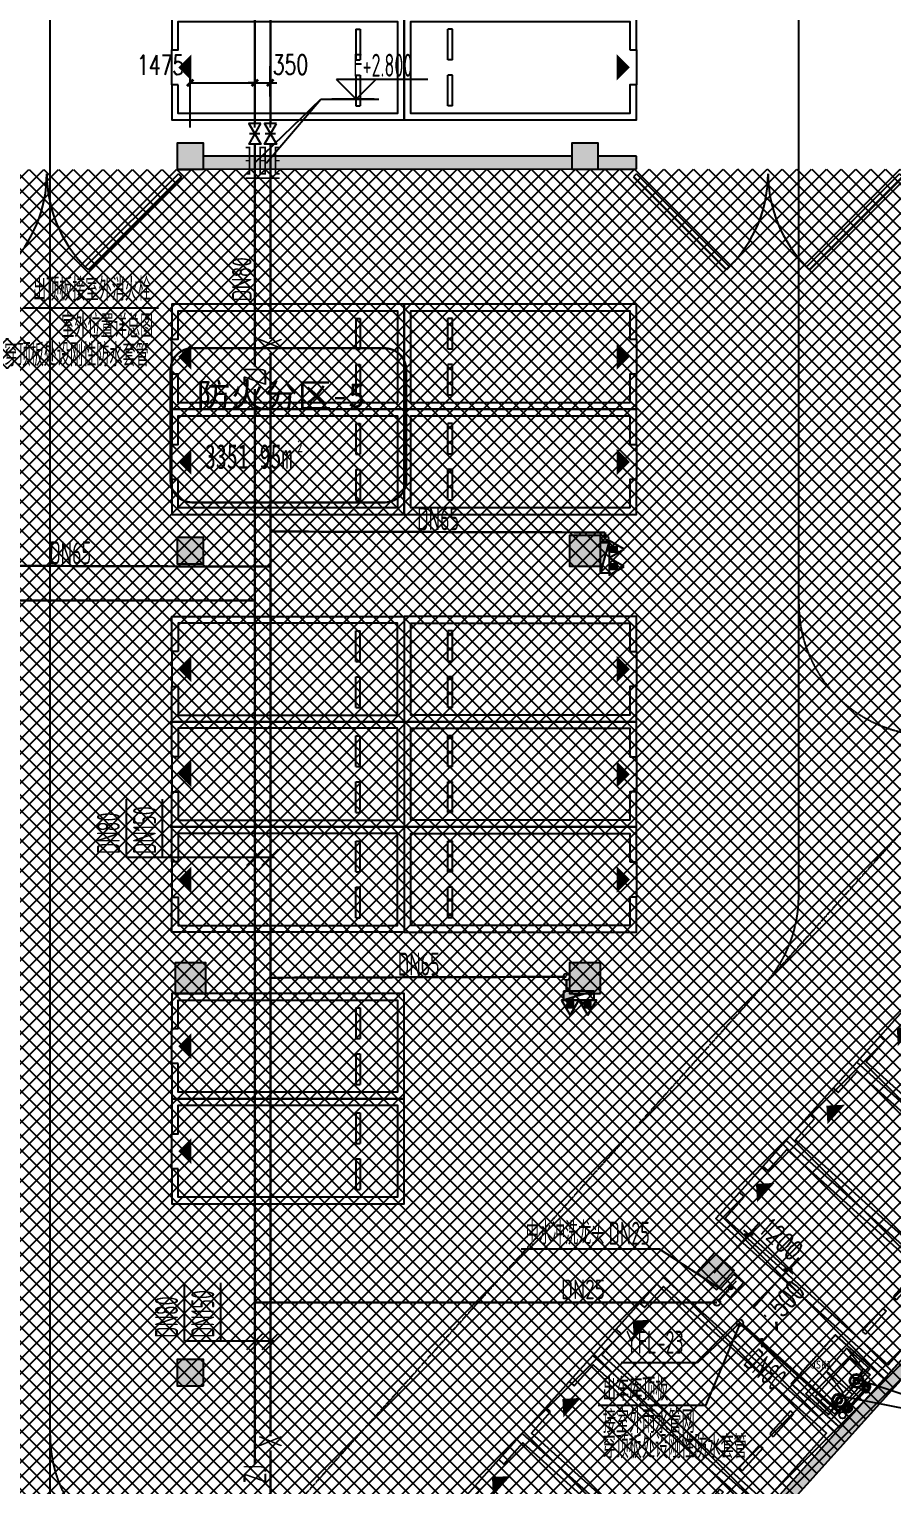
# Model space of a CAD drawing. Extents: x -2120532 to 1934524, y -1331911 to 424203.
# Drawn here: x 13563 to 33241, y -321820 to -288612 of the extents above; entities that cross this region are included whole.
import ezdxf

# ---------------------------------------------------------------- set-up
doc = ezdxf.new("R2010")
doc.units = 0
doc.header["$LTSCALE"] = 10
for name, pattern in [('( Hidden )', [0.375, 0.25, -0.125]), ('__DASH', [0.35, 0.25, -0.1]), ('DASH', [0.35, 0.25, -0.1]), ('排水', [1.1, 1, -0.1])]:
    doc.linetypes.add(name, pattern=pattern)
for name, color, linetype in [('0-绿', 3, 'Continuous'), ('0-蓝', 5, 'Continuous'), ('00-停车位', 67, 'Continuous'), ('A-COLUMN', 8, 'Continuous'), ('A-WALL', 2, 'Continuous'), ('AXIS', 3, 'Continuous'), ('GPS文字_污水', 7, 'Continuous'), ('PUB_HATCH', 8, 'Continuous'), ('W-DIM_压力废', 3, 'Continuous'), ('W-DIM_消防', 3, 'Continuous'), ('W-DIM_给水', 3, 'Continuous'), ('W-EQUIP_消火栓', 7, 'Continuous'), ('W-EQUIP_灭火器', 7, 'Continuous'), ('W-PIPE-中水', 122, 'Continuous'), ('W-PIPE-压力废', 31, 'Continuous'), ('W-PIPE-消防', 1, 'Continuous'), ('W-TEXT_中水', 7, 'Continuous'), ('W-TEXT_消防', 7, 'Continuous'), ('W-TWT_DIM', 3, 'Continuous'), ('W-TWT_LEAD', 3, 'Continuous'), ('W-TWT_TEXT', 7, 'Continuous'), ('W-VALVE_中水', 7, 'Continuous'), ('W-VALVE_压力废', 7, 'Continuous'), ('W-VALVE_废水', 7, 'Continuous'), ('W-VPIPE-中水', 122, 'Continuous'), ('W-VPIPE-压力废', 31, 'Continuous'), ('W-VPIPE-消防', 1, 'Continuous'), ('WINDOW_RF', 8, 'Continuous'), ('画水辅助', 6, 'Continuous'), ('车行线', 4, 'Continuous'), ('集水坑', 4, 'Continuous')]:
    doc.layers.add(name, color=color, linetype=linetype)
doc.layers.add('GPS-污水', color=2, linetype='排水', lineweight=40)
doc.styles.add('8B2_02', font='tssdeng.shx', dxfattribs={"width": 0.6, "bigfont": 'TSSDCHN.shx'})
doc.styles.add('_TCH_DIM_T3', font='SIMPLEX', dxfattribs={"width": 0.705882, "bigfont": 'GBCBIG'})
doc.styles.add('_TWT_PIPEDN', font='TSSDENG', dxfattribs={"width": 0.8, "height": 3.5, "bigfont": 'TSSDCHN'})
doc.styles.add('STANDARD_T3', font='TSSDENG.shx', dxfattribs={"width": 0.56, "bigfont": 'TSSDCHN.shx'})
doc.styles.add('黑体', font='simhei.ttf', dxfattribs={"width": 0.65})
doc.dimstyles.new('_TCH_ARCH&&150', dxfattribs={"dimtxt": 525, "dimasz": 150, "dimexe": 375, "dimexo": 450, "dimgap": 150, "dimtad": 1, "dimdec": 0, "dimzin": 0, "dimdsep": 46, "dimtxsty": 'STANDARD_T3', "dimblk": 'ARCHTICK', "dimcen": 0.09, "dimclrt": 7, "dimazin": 2, "dimtfac": 1, "dimtdec": 0, "dimtix": 1, "dimtmove": 2, "dimatfit": 3, "dimfxl": 0, "dimtolj": 1, "dimtzin": 0, "dimarcsym": 0})
doc.dimstyles.new('_TWT_ARCH&&150', dxfattribs={"dimtxt": 446.25, "dimasz": 150, "dimexe": 375, "dimexo": 450, "dimgap": 189.375, "dimtad": 1, "dimdec": 0, "dimzin": 0, "dimdsep": 46, "dimtxsty": '_TCH_DIM_T3', "dimblk": 'ARCHTICK', "dimcen": 0.09, "dimclrt": 7, "dimazin": 2, "dimtfac": 1, "dimtdec": 0, "dimtix": 1, "dimtmove": 2, "dimatfit": 3, "dimfxl": 0, "dimtolj": 1, "dimtzin": 0, "dimarcsym": 0})

# ---------------------------------------------------------------- blocks, each defined once
blk = doc.blocks.new('$ATTACHMENT$00000186')
for points, const_width in [([(0, 0), (-273, 0)], 30), ([(-273, 54), (-273, -66)], 15)]:
    blk.add_lwpolyline(points, dxfattribs=dict(const_width=const_width))
at = {"const_width": 62.5}
blk.add_lwpolyline([(-139, 2, -1), (-201, 2, -1)], format="xyb", close=True, dxfattribs=at)
blk = doc.blocks.new('A$C5BDE0F02')
blk.add_lwpolyline([(0, -100), (0, 100), (-300, 100), (-300, -100)], close=True)
at = {"xscale": 0.75, "yscale": -0.75, "zscale": 0.75}
blk.add_blockref('$ATTACHMENT$00000186', (-50, 0), dxfattribs=at)
blk = doc.blocks.new('集水坑1500x1500')
blk.add_line((750, -300), (750, -900))
at = {"linetype": '( Hidden )'}
blk.add_lwpolyline([(0, 0), (1500, 0), (1500, -1500), (0, -1500)], close=True, dxfattribs=at)
blk.add_lwpolyline([(150, -900), (150, -300), (1350, -300), (1350, -900)], close=True)
blk = doc.blocks.new('A$C2E841D35')
at = {"color": 7, "ltscale": 100}
for p, q in [((292, 381), (181, 381)), ((292, 219), (181, 219)), ((292, -219), (181, -219)), ((292, -381), (181, -381))]:
    blk.add_line(p, q, dxfattribs=at)
for centre, radius in [((150, 297), 86.2), ((150, 297), 86.2), ((150, 300), 62), ((430, 300), 159), ((430, 300), 159), ((430, 300), 140), ((430, 300), 140), ((430, 300), 73.2), ((430, 300), 73.2), ((430, 300), 56.6), ((430, 300), 56.6), ((150, -303), 86.2), ((150, -303), 86.2), ((150, -300), 62), ((430, -300), 159), ((430, -300), 159), ((430, -300), 140), ((430, -300), 140), ((430, -300), 73.2), ((430, -300), 73.2), ((430, -300), 56.6), ((430, -300), 56.6)]:
    blk.add_circle(centre, radius, dxfattribs=at)
blk = doc.blocks.new('y5')
at = {"layer": 'W-TWT_TEXT', "style": '8B2_02', "width": 0.6}
blk.add_text('F+2.800', height=525, dxfattribs=at).set_placement((7800, -264616, 3000))
blk = doc.blocks.new('l99')
at = {"layer": 'W-TWT_TEXT'}
for p, q in [((92541, -196910), (92091, -196460)), ((94175, -196460), (92091, -196460)), ((92541, -196910), (92991, -196460))]:
    blk.add_line(p, q, dxfattribs=at)
blk = doc.blocks.new('车位2400x5300')
at = {"layer": '00-停车位', "color": 251}
for p, q in [((-875, -1000), (-175, -1000)), ((-875, -1100), (-875, -1000)), ((-875, -1100), (-175, -1100)), ((-175, -1100), (-175, -1000)), ((175, -1000), (875, -1000)), ((175, -1100), (175, -1000)), ((175, -1100), (875, -1100)), ((875, -1100), (875, -1000)), ((400, -5300), (-400, -5300))]:
    blk.add_line(p, q, dxfattribs=at)
blk.add_lwpolyline([(400, -5150), (400, -5300), (1200, -5300), (1200, 0), (-1200, 0), (-1200, -5300), (-400, -5300), (-400, -5150), (-1050, -5150), (-1050, -150), (1050, -150), (1050, -5150), (400, -5150)], dxfattribs=at)
blk.add_lwpolyline([(0, -5150, 0, 600, 0), (0, -4850, 600, 600, 0)], format="xyseb", dxfattribs=at)
blk = doc.blocks.new('A$C10817FE3')
at = {"layer": '0-蓝', "color": 9, "linetype": 'DASH', "ltscale": 3, "const_width": 50}
blk.add_lwpolyline([(-95989, -136899), (-91611, -136899, 0.414214), (-91111, -136399), (-91111, -133880, 0.414214), (-91611, -133380), (-95989, -133380, 0.414214), (-96489, -133880), (-96489, -136399, 0.414214)], format="xyb", close=True, dxfattribs=at)
at = {"layer": '0-绿', "color": 0, "linetype": 'DASH', "style": '黑体'}
blk.add_text('防火分区-5', height=563.3, dxfattribs=at).set_placement((-95892, -134739))
at = {"layer": '0-绿', "color": 0, "linetype": 'DASH', "style": '黑体', "width": 0.65}
for s, height, p in [('2', 282, (-93598, -135756)), ('3351.95m', 563.3, (-95704, -136131))]:
    blk.add_text(s, height=height, dxfattribs=at).set_placement(p)
blk = doc.blocks.new('人防集水坑')
at = {"layer": 'GPS-污水', "color": 8, "linetype": '排水'}
for centre in [(307561, 701151), (307561, 700451)]:
    blk.add_circle(centre, 75, dxfattribs=at)
at = {"layer": '集水坑', "color": 8, "linetype": 'DASH', "ltscale": 0.5}
blk.add_lwpolyline([(306241, 700051), (306241, 701551), (307741, 701551), (307741, 700051)], close=True, dxfattribs=at)
at = {"layer": '集水坑', "color": 8, "linetype": 'Continuous', "ltscale": 0.5}
for points in [[(306641, 701501), (306641, 700801), (307341, 700801), (307341, 701501)], [(306641, 700801), (306641, 700101), (307341, 700101), (307341, 700801)]]:
    blk.add_lwpolyline(points, close=True, dxfattribs=at)
at = {"layer": '集水坑', "color": 8, "linetype": 'DASH', "ltscale": 0.5}
for points in [[(307341, 700801), (307237, 701397), (306641, 701501)], [(307347, 700101), (307243, 700697), (306647, 700801)]]:
    blk.add_lwpolyline(points, dxfattribs=at)
blk = doc.blocks.new('_ArchTick')
at = {"color": 0, "linetype": 'ByBlock', "const_width": 0.4}
blk.add_lwpolyline([(-0.5, -0.5), (0.5, 0.5)], dxfattribs=at)
blk = doc.blocks.new('*D126')
at = {"layer": 'AXIS', "color": 0, "lineweight": -2, "transparency": 16777216}
for p, q in [((91809, -278102), (95432, -281364)), ((5657, -380508), (95154, -281113)), ((2313, -377497), (5936, -380759))]:
    blk.add_line(p, q, dxfattribs=at)
at = {"layer": 'Defpoints', "color": 0, "transparency": 16777216}
for p in [(91475, -277801), (95154, -281113), (1979, -377196)]:
    blk.add_point(p, dxfattribs=at)
at = {"layer": 'AXIS', "color": 0, "lineweight": -2, "transparency": 16777216, "xscale": 150, "yscale": 150, "zscale": 150}
for p, rotation in [((95154, -281113), 47.99999999999579), ((5657, -380508), 227.9999999999958)]:
    blk.add_blockref('_ArchTick', p, dxfattribs=dict(at, rotation=rotation))
at = {"layer": 'AXIS', "color": 7, "transparency": 16777216, "insert": (50099, -330535), "char_height": 525, "attachment_point": 5, "rotation": 48, "style": 'STANDARD_T3'}
blk.add_mtext('\\A1;133750', dxfattribs=at)
blk = doc.blocks.new('_FZH')
blk.add_lwpolyline([(-0.5, -0.5), (0.5, -0.5), (0.5, 0.5), (-0.5, 0.5)], close=True)
at = {"layer": 'PUB_HATCH'}
blk.add_solid([(-0.5, -0.5), (0.5, -0.5), (-0.5, 0.5), (0.5, 0.5)], dxfattribs=at)
blk = doc.blocks.new('$DorLib2D$00000091')
for p, q in [((-0.5, 0.0417), (-0.1464, 0.3952)), ((-0.1464, 0.3952), (-0.1582, 0.407)), ((0.1464, 0.3952), (0.1582, 0.407)), ((0.5, 0.0417), (0.1464, 0.3952)), ((-0.5, 0.0417), (-0.5118, 0.0535)), ((0.5, 0.0417), (0.5118, 0.0535))]:
    blk.add_line(p, q)
at = {"const_width": 0.00833}
for points in [[(-0.5118, 0.0535), (-0.1582, 0.407)], [(0.5118, 0.0535), (0.1582, 0.407)]]:
    blk.add_lwpolyline(points, dxfattribs=at)
for centre, start, end in [((-0.5, 0.0417), 0, 45), ((0.5, 0.0417), 135, 180)]:
    blk.add_arc(centre, 0.5, start, end)
blk = doc.blocks.new('*D241')
at = {"layer": 'Defpoints', "color": 0, "transparency": 16777216}
for p in [(30869, -316909), (28885, -317320), (29776, -318123)]:
    blk.add_point(p, dxfattribs=at)
at = {"layer": 'W-TWT_DIM', "color": 0, "lineweight": -2, "transparency": 16777216}
for p, q in [((29186, -316986), (30229, -315827)), ((29978, -316106), (29866, -316006)), ((29978, -316106), (30869, -316909)), ((30077, -317789), (31120, -316630)), ((30869, -316909), (30981, -317009))]:
    blk.add_line(p, q, dxfattribs=at)
at = {"layer": 'W-TWT_DIM', "color": 0, "lineweight": -2, "transparency": 16777216, "xscale": 150, "yscale": 150, "zscale": 150}
for p, rotation in [((29978, -316106), 318.0000000000032), ((30869, -316909), 138.0000000000032)]:
    blk.add_blockref('_ArchTick', p, dxfattribs=dict(at, rotation=rotation))
at = {"layer": 'W-TWT_DIM', "color": 7, "transparency": 16777216, "insert": (30700, -316201), "char_height": 446.2, "attachment_point": 5, "rotation": 318, "style": '_TCH_DIM_T3'}
blk.add_mtext('\\A1;1200', dxfattribs=at)
blk = doc.blocks.new('*D313')
at = {"layer": 'Defpoints', "color": 0, "transparency": 16777216}
for p in [(18711, -289837), (17240, -291306), (18714, -291303)]:
    blk.add_point(p, dxfattribs=at)
at = {"layer": 'W-TWT_DIM', "color": 0, "lineweight": -2, "transparency": 16777216}
for p, q in [((17239, -290856), (17236, -289465)), ((18713, -290853), (18710, -289462)), ((17237, -289840), (18711, -289837))]:
    blk.add_line(p, q, dxfattribs=at)
at = {"layer": 'W-TWT_DIM', "color": 0, "lineweight": -2, "transparency": 16777216, "xscale": 150, "yscale": 150, "zscale": 150}
for p, rotation in [((17237, -289840), 180.1154886438111), ((18711, -289837), 0.115488643811086)]:
    blk.add_blockref('_ArchTick', p, dxfattribs=dict(at, rotation=rotation))
at = {"layer": 'W-TWT_DIM', "color": 7, "transparency": 16777216, "insert": (16563, -289429), "char_height": 446.2, "attachment_point": 5, "rotation": 0.1155, "style": '_TCH_DIM_T3'}
blk.add_mtext('\\A1;1475', dxfattribs=at)
blk = doc.blocks.new('*D314')
at = {"layer": 'Defpoints', "color": 0, "transparency": 16777216}
for p in [(19063, -289836), (18714, -291303), (19066, -291303)]:
    blk.add_point(p, dxfattribs=at)
at = {"layer": 'W-TWT_DIM', "color": 0, "lineweight": -2, "transparency": 16777216}
for p, q in [((18713, -290853), (18710, -289462)), ((19065, -290853), (19062, -289461)), ((18711, -289837), (18561, -289837)), ((18711, -289837), (19063, -289836)), ((19063, -289836), (19213, -289836))]:
    blk.add_line(p, q, dxfattribs=at)
at = {"layer": 'W-TWT_DIM', "color": 0, "lineweight": -2, "transparency": 16777216, "xscale": 150, "yscale": 150, "zscale": 150}
for p, rotation in [((18711, -289837), 0.1154886438072111), ((19063, -289836), 180.1154886438072)]:
    blk.add_blockref('_ArchTick', p, dxfattribs=dict(at, rotation=rotation))
at = {"layer": 'W-TWT_DIM', "color": 7, "transparency": 16777216, "insert": (19522, -289423), "char_height": 446.2, "attachment_point": 5, "rotation": 0.1155, "style": '_TCH_DIM_T3'}
blk.add_mtext('\\A1;350', dxfattribs=at)
blk = doc.blocks.new('*D329')
at = {"layer": 'Defpoints', "color": 0, "transparency": 16777216}
for p in [(30612, -318203), (30706, -318287), (30371, -318659)]:
    blk.add_point(p, dxfattribs=at)
at = {"layer": 'W-TWT_DIM', "color": 0, "lineweight": -2, "transparency": 16777216}
for p, q in [((30371, -317986), (30334, -317952)), ((30037, -318358), (29999, -318324)), ((30278, -318575), (30612, -318203))]:
    blk.add_line(p, q, dxfattribs=at)
at = {"layer": 'W-TWT_DIM', "color": 0, "lineweight": -2, "transparency": 16777216, "xscale": 150, "yscale": 150, "zscale": 150}
for p, rotation in [((30612, -318203), 47.99999999999625), ((30278, -318575), 227.9999999999962)]:
    blk.add_blockref('_ArchTick', p, dxfattribs=dict(at, rotation=rotation))
at = {"layer": 'W-TWT_DIM', "color": 7, "transparency": 16777216, "insert": (30847, -317572), "char_height": 446.2, "attachment_point": 5, "rotation": 48, "style": '_TCH_DIM_T3'}
blk.add_mtext('\\A1;500', dxfattribs=at)
blk = doc.blocks.new('$TwtSys$00000434')
for p, q in [((-0.5, 0.5), (-0.5, -0.5)), ((-0.5, -0.5), (0.5, 0.5)), ((0.5, 0.5), (-0.5, 0.5)), ((0.5, -0.5), (0.5, 0.5)), ((-0.5, -0.5), (0.5, -0.5))]:
    blk.add_line(p, q)
blk.add_solid([(0.5, -0.5), (0.5, 0.5), (-0.5, -0.5)])
blk = doc.blocks.new('$VALVE$00000549')
at = {"const_width": 30}
for points in [[(-290, -176), (-290, 176)], [(40, 101), (-210, 101), (-210, 176)], [(40, 101), (40, 176)], [(40, 101), (290, 101), (290, 176)], [(-210, -174), (-210, -99), (40, -99)], [(40, -174), (40, -99)], [(290, -174), (290, -99), (40, -99)]]:
    blk.add_lwpolyline(points, dxfattribs=at)
blk = doc.blocks.new('$TwtSys$00000546')
h = blk.add_hatch()
h.set_pattern_fill('ANSI31', color=256, scale=200, style=0)
h.set_pattern_definition([(45, (-38543.802, -6670.83), (-17.67767, 17.67767), [])])
h.paths.add_polyline_path([(-65, 174), (65, 174), (65, 44), (-65, 44)])
for points in [[(0, 344), (-198, 0), (198, 0)], [(-65, 174), (65, 174), (65, 44), (-65, 44)]]:
    blk.add_lwpolyline(points, close=True)
blk = doc.blocks.new('$VALVE$00000296')
for points in [[(-125, 72), (-125, -72), (125, 72), (125, -72), (-125, 72)], [(0, 60), (0, -64)]]:
    blk.add_lwpolyline(points)
for p in [(-125, 0), (125, 0)]:
    blk.add_point(p)
blk = doc.blocks.new('$VALVE_U$00000018')
at = {"const_width": 30, "elevation": 1500}
blk.add_lwpolyline([(111, 1), (-111, -1)], dxfattribs=at)
for p in [(-2, 225, -1500), (2, -225, -1500)]:
    blk.add_point(p)
at = {"xscale": 1.8, "yscale": 1.8, "zscale": 1.8, "rotation": 270.3835531612783}
blk.add_blockref('$VALVE$00000296', (0, 0), dxfattribs=at)
blk = doc.blocks.new('A$C1C3C0163')
h = blk.add_hatch()
h.set_pattern_fill('ANSI37', color=8, scale=150)
h.set_pattern_definition([(45, (-601697.23, -233886.27), (-168.3798, 168.3798), []), (135, (-601697.23, -233886.27), (-168.3798, -168.3798), [])])
h.paths.add_polyline_path([(-80300, 5300), (-80300, -9000), (-62000, -9000), (-62000, -64625), (-76750, -64625), (-76750, -62675), (-73875, -62675), (-73775, -57275), (-100380, -57275), (-100572, -124002), (-71150, -123999), (-71150, -126437), (-63509, -133383), (-65550, -135650), (-61611, -139196), (-83885, -163934), (-83885, -174096), (-119589, -213750), (-196450, -213750), (-196450, -207800), (-209700, -193450), (-209700, -169150), (-201700, -169149), (-201700, 5300), (-192675, 5300)])

msp = doc.modelspace()

# ---------------------------------------------------------------- hatches: boundary and pattern name
at = {"layer": 'PUB_HATCH'}
for points in [[(17541.4, -291511.1), (17541.4, -291810.4), (17241.4, -291810.4), (17241.4, -291811.2), (25941.4, -291810.4), (25941.4, -291510.4)], [(26541.4, -291510.4), (26541.4, -291810.4), (27416.4, -291810.3), (27416.4, -291510.3)], [(17241.4, -291810.4), (16966.4, -291810.4), (16966.4, -291811.2), (17241.4, -291811.2)], [(22056.5, -331628.8), (22356.5, -331744), (40882.8, -311168.5), (40659.8, -310967.7)]]:
    msp.add_hatch(color=8, dxfattribs=at).paths.add_polyline_path(points)

# ---------------------------------------------------------------- linework, layer by layer
at = {"layer": 'A-WALL', "color": 8}
for p, q in [((25941.4, -291510.4), (17541.4, -291511.1)), ((27416.4, -291510.3), (26541.4, -291510.4)), ((27416.4, -291810.3), (27416.4, -291510.3)), ((16966.4, -291810.4), (16966.4, -291811.2)), ((16966.4, -291811.2), (17241.4, -291811.2)), ((25941.4, -291810.4), (17241.4, -291811.2)), ((26541.4, -291810.4), (27416.4, -291810.3)), ((22056.5, -331628.8), (40659.8, -310967.7)), ((22356.5, -331744), (40882.8, -311168.5))]:
    msp.add_line(p, q, dxfattribs=at)
at = {"layer": 'GPS文字_污水'}
for p in [(18713.3, -291662), (18972.9, -291673.7)]:
    msp.add_line(p, (20213.7, -290213.4, 3000), dxfattribs=at)
at = {"layer": 'W-DIM_压力废', "linetype": 'ByBlock'}
for p, q in [((29776, -318123, 3000), (28809.7, -319038.1, 3000)), ((28809.7, -319038.1, 3000), (27065.4, -319038.1, 3000))]:
    msp.add_line(p, q, dxfattribs=at)
at = {"layer": 'W-DIM_消防'}
for p, q in [((13444.4, -294968.1), (16514, -294968.1)), ((15783.9, -307505.4), (15783.9, -306176.8)), ((16608.9, -307505.4), (16608.9, -306176.8)), ((18527.7, -307691), (18898.9, -307319.8)), ((18880.5, -307691), (19251.7, -307319.8)), ((16608.9, -307505.4), (15783.9, -307505.4)), ((19141.1, -307505.4), (16608.9, -307505.4)), ((17110.3, -318542.2), (17110.3, -317213.7)), ((17935.3, -318542.2), (17935.3, -317213.7)), ((18527.7, -318727.8), (18898.9, -318356.6)), ((18880.5, -318727.8), (19251.7, -318356.6)), ((17935.3, -318542.2), (17110.3, -318542.2)), ((19141.1, -318542.2), (17935.3, -318542.2))]:
    msp.add_line(p, q, dxfattribs=at)
at = {"layer": 'W-DIM_给水'}
for p, q in [((29781.8, -318128.3), (28991.7, -320009.2)), ((28991.7, -320009.2), (26542.4, -320009.2))]:
    msp.add_line(p, q, dxfattribs=at)
at = {"layer": 'W-PIPE-中水', "ltscale": 1.5, "const_width": 52.5}
for points in [[(18713.3, -290763.8), (18713.3, -283766.1)], [(18713.3, -296310.3), (18713.3, -291236.3)], [(18713.3, -301644.2), (18713.3, -296823.7)], [(1511.8, -301644.2), (18713.3, -301644.2)], [(18713.3, -317660.4), (18713.3, -301644.2)], [(29568.1, -317309), (29301.8, -317604.7)], [(29251.6, -317660.4), (18713.3, -317660.4)], [(18713.3, -321341.1), (18713.3, -317660.4)]]:
    msp.add_lwpolyline(points, dxfattribs=at)
at = {"layer": 'W-PIPE-压力废', "ltscale": 1.5, "const_width": 75}
for points in [[(29831.7, -318173.2), (32058.3, -320178)], [(32656.9, -319625.2), (32164.2, -320172.5)]]:
    msp.add_lwpolyline(points, dxfattribs=at)
at = {"layer": 'W-PIPE-消防', "ltscale": 1.5, "const_width": 52.5}
for points in [[(19066.1, -290766.9), (19066.1, -283162)], [(19066.1, -295683.7), (19066.1, -291239.4)], [(19066.1, -300073.3), (19066.1, -296003.3)], [(26700.5, -300093.4), (19066.1, -300073.3)], [(19066.1, -300873.6), (19066.1, -300073.3)], [(26700.5, -300093.4), (26700.5, -300225.2)], [(9915.1, -300845.3), (19066.1, -300873.6)], [(19066.1, -310251), (19066.1, -300873.6)], [(25817.8, -310230.2), (19066.1, -310251)], [(19066.1, -320714.5), (19066.1, -310251)], [(25817.8, -310305.2), (25817.8, -310552.1)], [(19066.1, -324991.7), (19066.1, -321034.1)]]:
    msp.add_lwpolyline(points, dxfattribs=at)
at = {"layer": 'W-TWT_LEAD'}
for p, q in [((27944, -316446.4), (24783.8, -316446.4)), ((29364.4, -317372.6), (27944, -316446.4)), ((32342.1, -319367.5), (35832.5, -320531.4)), ((31982, -319775.1), (35832.5, -320531.4))]:
    msp.add_line(p, q, dxfattribs=at)
at = {"layer": 'W-TWT_TEXT'}
for p, q in [((20213.7, -290213.4, 3000), (21542.2, -290213.4, 3000)), ((21430, -290213.4, 3000), (20467.2, -290213.4, 3000))]:
    msp.add_line(p, q, dxfattribs=at)
at = {"layer": 'W-VPIPE-中水'}
msp.add_circle((29251.6, -317660.4), 75, dxfattribs=at)
at = {"layer": 'W-VPIPE-压力废', "linetype": 'ByBlock'}
for centre in [(29776, -318123), (32114, -320228.2)]:
    msp.add_circle(centre, 75, dxfattribs=at)
at = {"layer": 'W-VPIPE-消防'}
for centre in [(26700.5, -300225.2), (25817.8, -310230.2)]:
    msp.add_circle(centre, 75, dxfattribs=at)
at = {"layer": '车行线', "color": 8, "linetype": '__DASH', "ltscale": 1.5}
for points in [[(14812, -327644.2), (46920.8, -291983.7, 0.185339), (47691.4, -289976.3), (47691.4, -174472.9)], [(-15583.6, -364085.4), (-10387.1, -364085.4, 0.2125566), (-8157.7, -363092.8), (13270.8, -339294.1, 0.185339), (14041.4, -337286.7), (14041.4, -244560.4)], [(31116.4, -301721), (31116.4, -301721, 0.687281), (36345.8, -303728.4), (36345.8, -303728.4)], [(31116.4, -308384.7), (31116.4, -308384.7, -0.185339), (30345.8, -310392.1), (30345.8, -310392.1)], [(14041.4, -320684.7), (14041.4, -320684.7, 0.687281), (19270.8, -322692.1), (19270.8, -322692.1)]]:
    msp.add_lwpolyline(points, format="xyb", dxfattribs=at)
msp.add_lwpolyline([(31116.4, -308384.7), (31116.4, -244560.4)], dxfattribs=at)

# ---------------------------------------------------------------- block references
at = {"color": 8}
msp.add_blockref('A$C10817FE3', (113277.6, -162510.4), dxfattribs=at)
at = {"layer": '00-停车位', "color": 8}
for p, rotation in [((22116.4, -289485.4), 270), ((22116.4, -289485.4), 90), ((22116.4, -296085.4), 270), ((22116.4, -296085.4), 90), ((22116.4, -298485.4), 270), ((22116.4, -298485.4), 90), ((22116.4, -303210.4), 90), ((22116.4, -305610.4), 90), ((22116.4, -308010.4), 90), ((37180.4, -314832.1), 228.0000000141129), ((22116.4, -311810.4), 270), ((35574.5, -316615.6), 228.0000000141129), ((22116.4, -314210.4), 270), ((33968.5, -318399.2), 228.0000000141129), ((31158.2, -321520.4), 228.0000000141129), ((29552.3, -323303.9), 228.0000000141129), ((27946.4, -325087.5), 228.0000000141129)]:
    msp.add_blockref('车位2400x5300', p, dxfattribs=dict(at, rotation=rotation))
at = {"layer": '00-停车位', "color": 8, "xscale": -1, "rotation": 269.9999999718823}
for p in [(22116.4, -303210.4), (22116.4, -305610.4), (22116.4, -308010.4)]:
    msp.add_blockref('车位2400x5300', p, dxfattribs=at)
at = {"layer": 'A-COLUMN', "color": 8}
for p, xscale, yscale, zscale, rotation in [((17241.4, -291510.4), 600, 600, 600, 90), ((26241.4, -291510.4), 600, 600, 600, 90), ((26241.4, -300510.4), 700, 700, 700, 90), ((17241.4, -300510.4), 600, 600, 600, 90), ((17241.4, -310260.4), 700, 700, 700, 90), ((26241.4, -310260.4), 700, 700, 700, 90), ((29219.2, -316948.7), 600.0000000000256, 600.0000000000256, 600.0000000000256, 47.99999999999824), ((17241.4, -319260.4), 600, 600, 600, 90)]:
    msp.add_blockref('_FZH', p, dxfattribs=dict(at, xscale=xscale, yscale=yscale, zscale=zscale, rotation=rotation))
at = {"layer": 'W-EQUIP_消火栓', "xscale": 700, "zscale": 700}
for p, yscale, rotation in [((26691.4, -300674.1), -200, 89.99999999999235), ((26104.4, -310660.4), 200, 179.9999999999886)]:
    msp.add_blockref('$TwtSys$00000434', p, dxfattribs=dict(at, yscale=yscale, rotation=rotation))
at = {"layer": 'W-EQUIP_灭火器'}
for p, rotation in [((26791.4, -300475.7), 269.9999999999923), ((26791.4, -300872.5), 269.9999999999923), ((25906, -310760.4), 179.9999999999886), ((26302.7, -310760.4), 179.9999999999886)]:
    msp.add_blockref('$TwtSys$00000546', p, dxfattribs=dict(at, rotation=rotation))
at = {"layer": 'W-VALVE_中水'}
for name, p, xscale, yscale, zscale, rotation in [('$VALVE_U$00000018', (18713.3, -291000.1), 1.05, 1.05, 1.05, 359.9999999999717), ('$VALVE$00000549', (18713.3, -291662), 1.2, 1.2, 1.2, 89.99999999997172), ('$VALVE$00000549', (19066.1, -291662), 1.2, 1.2, 1.2, 90), ('A$C5BDE0F02', (29745.1, -317110.1), 1.5, 1.5, 1.5, 47.93201880989609)]:
    msp.add_blockref(name, p, dxfattribs=dict(at, xscale=xscale, yscale=yscale, zscale=zscale, rotation=rotation))
at = {"layer": 'W-VALVE_中水', "xscale": 1.05, "yscale": 1.05, "zscale": 1.05}
msp.add_blockref('$VALVE_U$00000018', (19069.2, -291003.2), dxfattribs=at)
at = {"layer": 'W-VALVE_压力废', "xscale": -1, "rotation": 227.9999999999969}
msp.add_blockref('集水坑1500x1500', (32061.5, -320517.2), dxfattribs=at)
at = {"layer": 'W-VALVE_废水', "rotation": 137.9999999999914}
msp.add_blockref('A$C2E841D35', (32555.7, -319958, 0), dxfattribs=at)
at = {"layer": 'WINDOW_RF', "color": 8, "xscale": 6000, "yscale": 6000, "zscale": 300, "rotation": 180.0050825006123}
for p in [(13966.4, -291661.5), (30416.4, -291660)]:
    msp.add_blockref('$DorLib2D$00000091', p, dxfattribs=at)
at = {"layer": '画水辅助'}
for name, p in [('A$C1C3C0163', (106241.4, -167810.4)), ('y5', (13152.8, -25082.2)), ('l99', (-71520.9, -93303, 3000))]:
    msp.add_blockref(name, p, dxfattribs=at)
at = {"layer": '集水坑', "color": 8, "linetype": 'Continuous', "rotation": 317.9999999908049}
msp.add_blockref('人防集水坑', (-665060, -634837.2), dxfattribs=at)

# ---------------------------------------------------------------- texts
at = {"layer": '0-绿', "color": 8, "linetype": 'DASH', "style": '黑体'}
msp.add_text('JSK1', height=179.2, dxfattribs=at).set_placement((31382.3, -319165.9, 0))
at = {"layer": 'W-DIM_压力废', "color": 7, "linetype": 'ByBlock', "style": '8B2_02', "width": 0.6}
msp.add_text('YFL-23', height=525, dxfattribs=at).set_placement((27170.4, -318828.1, 3000))
at = {"layer": 'W-DIM_消防', "color": 7, "style": '8B2_02', "width": 0.6}
for s, p in [('出顶板接室外消火栓', (13650.9, -294810.6)), ('室外位置详总图', (14298.2, -295650.6)), ('穿顶板处设刚性防水套管', (12998.5, -296303.9)), ('穿顶板处设刚性防水套管', (26640.1, -321214.8, 3000))]:
    msp.add_text(s, height=525, dxfattribs=at).set_placement(p)
for s, p in [('DN80', (15633.9, -307430.4)), ('DN150', (16458.9, -307430.4)), ('DN150', (17785.3, -318467.2)), ('DN80', (16960.3, -318467.2))]:
    msp.add_text(s, height=525, rotation=90, dxfattribs=at).set_placement(p)
at = {"layer": 'W-DIM_给水', "color": 7, "style": '8B2_02', "width": 0.6}
for s, p in [('出车库顶板', (26647.4, -319904.2)), ('接室外雨水管网', (26647.4, -320639.2))]:
    msp.add_text(s, height=525, dxfattribs=at).set_placement(p)
at = {"layer": 'W-TEXT_中水'}
for s, height, style, width, p in [('DN80', 446.25, '_TWT_PIPEDN', 0.752941, (18636.4, -294826.9)), ('ZJ', 525, '8B2_02', 0.6, (18975.8, -296748.7)), ('ZJ', 525, '8B2_02', 0.6, (18975.8, -321779.5))]:
    msp.add_text(s, height=height, rotation=90, dxfattribs=dict(at, style=style, width=width)).set_placement(p)
at = {"layer": 'W-TEXT_中水', "style": '_TWT_PIPEDN', "width": 0.752941}
msp.add_text('DN25', height=446.25, dxfattribs=at).set_placement((25694.3, -317583.5))
at = {"layer": 'W-TEXT_消防', "style": '8B2_02', "width": 0.6}
for s, rotation, p in [('X', 90, (19328.6, -295928.3)), ('DN65', 359.84879, (22417, -300044.6)), ('DN65', 359.82303, (14024.3, -300820.5)), ('DN65', 0.17697, (21975.4, -310204.5)), ('X', 90, (19328.6, -320959.1))]:
    msp.add_text(s, height=525, rotation=rotation, dxfattribs=at).set_placement(p)
at = {"layer": 'W-TWT_LEAD', "color": 7, "style": '8B2_02', "width": 0.6}
for s, p in [('中水冲洗龙头', (24888.8, -316341.4)), ('DN25', (26778.8, -316341.4))]:
    msp.add_text(s, height=525, dxfattribs=at).set_placement(p)
at = {"layer": 'W-VPIPE-压力废', "style": '8B2_02', "width": 0.6}
msp.add_text('DN80', height=525, rotation=318, dxfattribs=at).set_placement((29825.9, -319064.5, -16000))

# ---------------------------------------------------------------- dimensions: what is measured, and where the dimension line sits
at = {"layer": 'AXIS', "color": 8}
dim = msp.add_aligned_dim(p1=(1978.9, -377196.2), p2=(91475.1, -277800.6), distance=-4950, dimstyle='_TCH_ARCH&&150', dxfattribs=at)
dim.commit()
dim.dimension.update_dxf_attribs({"geometry": '*D126', "text_midpoint": (50099, -330534.6)})
at = {"layer": 'W-TWT_DIM'}
for base, p1, p2, angle, picture, middle in [((18711.2, -289836.9), (17239.6, -291306.4), (18714.1, -291303.4), 0.11549, '*D313', (16562.8, -289428.8)), ((30612.3, -318203), (30371.1, -318658.9), (30705.7, -318287.2), 48, '*D329', (30846.8, -317572.2))]:
    dim = msp.add_linear_dim(base=base, p1=p1, p2=p2, angle=angle, dimstyle='_TWT_ARCH&&150', dxfattribs=at)
    dim.commit()
    dim.dimension.update_dxf_attribs({"geometry": picture, "text_midpoint": middle, "dimtype": 129})
dim = msp.add_linear_dim(base=(19063.1, -289836.2), p1=(18714.1, -291303.4), p2=(19066.1, -291302.7), angle=0.11549, text='350', dimstyle='_TWT_ARCH&&150', dxfattribs=at)
dim.commit()
dim.dimension.update_dxf_attribs({"geometry": '*D314', "text_midpoint": (19522.4, -289422.8), "dimtype": 129})
dim = msp.add_aligned_dim(p1=(28884.5, -317320.4), p2=(29776, -318123), distance=1634.1, dimstyle='_TWT_ARCH&&150', dxfattribs=at)
dim.commit()
dim.dimension.update_dxf_attribs({"geometry": '*D241', "text_midpoint": (30699.7, -316200.8)})

doc.saveas('drawing.dxf')
